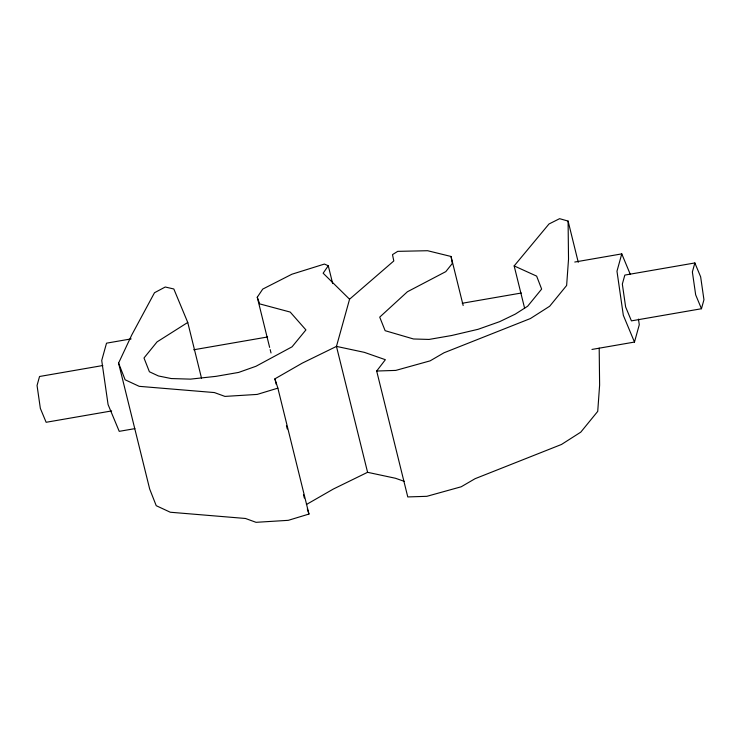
<?xml version="1.0" encoding="UTF-8"?>
<svg xmlns="http://www.w3.org/2000/svg" width="741" height="741" viewBox="0 0 741 741"><rect width="100%" height="100%" fill="white"/><g stroke="black" fill="none" stroke-linecap="round" stroke-linejoin="round"><path stroke-width="1.11" d="M463.153 305.496L451.037 256.469L427.603 250.717L397.732 251.356L392.489 254.626L393.804 260.962L349.576 299.197L336.46 346.408L367.582 472.313L395.453 478.26L404.178 481.317M574.775 262.036L621.773 253.885L616.975 271.206L623.32 315.296L634.472 342.064L591.948 349.437M634.472 342.064L639.279 324.753L638.464 319.102M694.863 262.953L692.372 271.938L695.669 294.835L701.458 308.738L631.425 320.872L625.636 306.969L622.338 284.072L624.83 275.087L694.863 262.953L700.653 276.856L703.95 299.753L701.458 308.738M599.191 348.14L599.617 385.107L597.728 411.375L580.787 432.142L561.493 444.461L475.083 478.695L461.217 486.772L426.862 496.313L407.772 496.933L376.678 371.028L385.366 359.7L364.359 352.355L336.488 346.399L302.309 363.109L274.902 378.846L277.866 388.145L308.96 514.059L288.295 520.33L256.034 522.322L245.484 518.478L170.291 512.235L156.231 505.695L149.673 489.014L118.579 363.099L131.805 334.867L154.499 292.732L165.243 287.008L173.829 288.99L187.751 322.455L201.506 378.169M269.631 347.381L257.257 297.234L262.74 289.092L291.898 274.226L324.41 264.065L328.272 265.76L332.672 283.581M328.272 265.76L323.141 273.207L349.548 299.207M524.619 308.247L514.161 265.908L548.988 223.995L559.594 218.678L568.088 221.068L578.267 262.295M187.751 322.455L157.055 341.888L143.995 357.986L149.404 371.76L158.417 375.956L171.208 378.549L190.483 379.133L216.076 376.335L238.621 372.427L255.988 366.267L292.056 346.816L305.922 329.912L290.203 312.063L259.665 303.884L257.257 297.234M306.366 504.538L333.394 489.014L367.555 472.313M277.866 388.145L257.201 394.416L224.949 396.407L214.39 392.563L139.197 386.33L125.136 379.79L118.579 363.099M131.148 338.896L106.528 343.166L101.721 360.478L108.075 404.567L119.227 431.345L134.89 428.631M102.804 365.526L39.542 376.493L37.05 385.487L40.347 408.384L46.137 422.287L111.65 410.931M193.716 349.78L267.621 336.97M462.236 303.254L521.358 293.01M376.678 371.028L395.777 370.407L430.123 360.858L443.989 352.79L530.399 318.547L549.692 306.228L566.633 285.47L568.523 259.202L568.088 221.068M514.161 265.908L536.641 276.124L541.643 289.083L527.648 306.228L515.291 314.119L499.693 321.64L478.13 329.291L451.584 335.525L429.039 339.434L413.506 338.98L385.135 330.69L379.716 317.129L407.42 291.75L445.804 271.632L452.343 263.435L451.037 256.469M621.773 253.885L630.35 274.485M307.311 508.891L308.96 514.059M270.187 349.604L271.011 352.948M274.902 378.846L276.273 384.412M286.452 425.64L287.276 428.983M303.514 494.729L304.338 498.063"/></g></svg>
